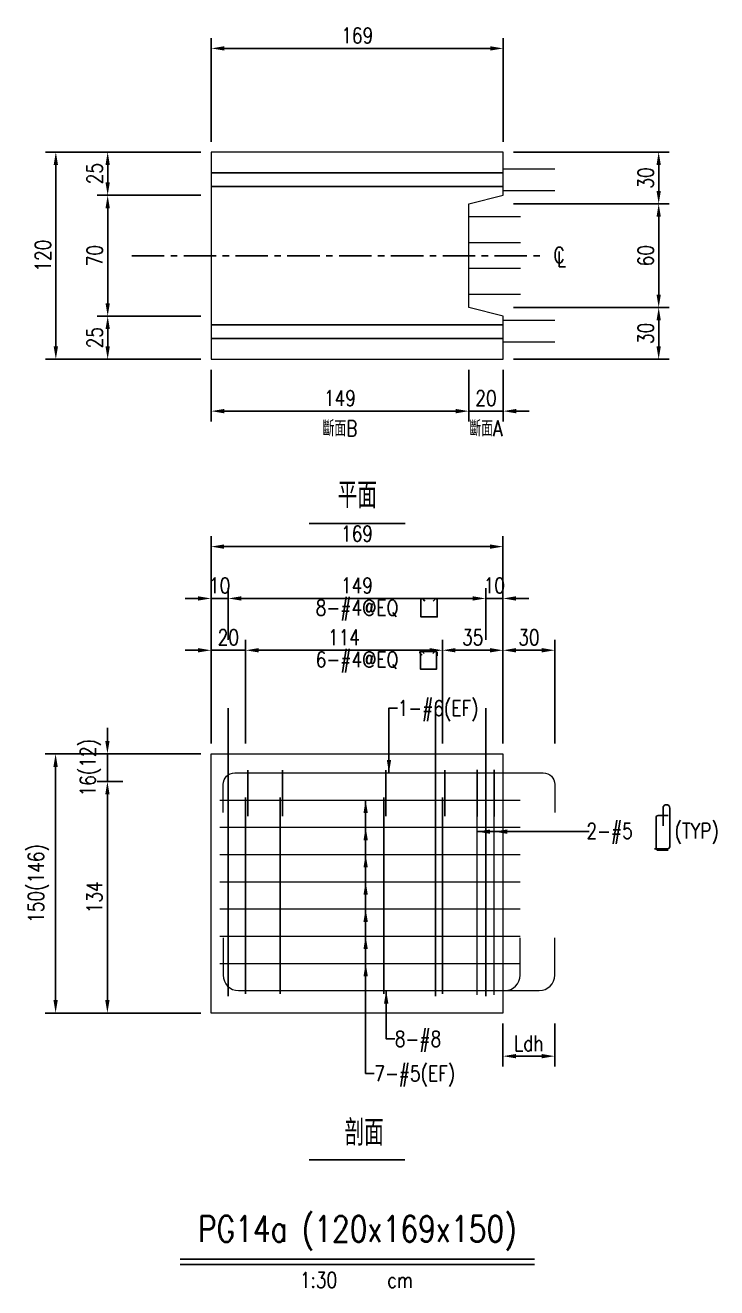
# Model space of a CAD drawing. Extents: x -4754 to 10419, y -19960 to 3841.
# Drawn here: x 5173 to 5573, y 1833 to 2564 of the extents above; entities that cross this region are included whole.
import ezdxf
from ezdxf.enums import TextEntityAlignment as Align

# ---------------------------------------------------------------- set-up
doc = ezdxf.new("R2010")
doc.units = 0
doc.header["$LTSCALE"] = 3
doc.linetypes.add('CENTER', pattern=[2, 1.25, -0.25, 0.25, -0.25])
doc.layers.get('0').update_dxf_attribs({"linetype": 'CONTINUOUS'})
doc.layers.add('HB_0', color=7, linetype='CONTINUOUS', transparency=0.5)
for name, color, linetype in [('HB_DIM', 1, 'CONTINUOUS'), ('HB_TXT_CTEXT', 2, 'CONTINUOUS'), ('鋼筋', 3, 'CONTINUOUS')]:
    doc.layers.add(name, color=color, linetype=linetype)
doc.styles.get("Standard").update_dxf_attribs({"font": 'ROMANS.shx', "width": 0.8, "bigfont": 'LCHINA.shx'})
doc.dimstyles.new('30', dxfattribs={"dimscale": 3, "dimtxt": 3, "dimasz": 2.5, "dimexe": 2, "dimexo": 2, "dimgap": 1, "dimtad": 1, "dimdsep": 46, "dimtxsty": 'Standard', "dimcen": 0, "dimclrd": 256, "dimclre": 256, "dimclrt": 2, "dimadec": 0, "dimazin": 0, "dimtfac": 1, "dimtix": 1, "dimtmove": 2, "dimatfit": 3, "dimfxl": 1, "dimtolj": 1, "dimtzin": 0, "dimarcsym": 0})

# ---------------------------------------------------------------- blocks, each defined once
blk = doc.blocks.new('beam_Topview')
at = {"layer": 'HB_TXT_CTEXT', "color": 4, "linetype": 'Continuous'}
blk.add_line((-27.76, 0), (27.76, 0), dxfattribs=at)
at = {"layer": 'HB_TXT_CTEXT', "color": 4, "linetype": 'Continuous', "width": 0.8}
blk.add_text('平面', height=15, rotation=360, dxfattribs=at).set_placement((0, 16.5), align=Align.MIDDLE)
blk = doc.blocks.new('beam_title')
at = {"layer": 'HB_TXT_CTEXT', "color": 3, "linetype": 'Continuous'}
blk.add_line((-102.52, 3), (102.52, 3), dxfattribs=at)
at = {"layer": 'HB_TXT_CTEXT', "color": 1, "linetype": 'Continuous'}
blk.add_line((-102.52, 0), (102.52, 0), dxfattribs=at)
at = {"color": 3, "linetype": 'Continuous', "width": 0.8}
blk.add_attdef('A', text='', height=15, dxfattribs=at).set_placement((0, 19.49), align=Align.MIDDLE)
at = {"color": 2, "linetype": 'Continuous', "width": 0.8}
for tag, p in [('1:30', (-22.44, -9)), ('CM', (24.84, -9))]:
    blk.add_attdef(tag, text='', height=9, dxfattribs=at).set_placement(p, align=Align.MIDDLE)
blk = doc.blocks.new('*D172')
at = {"layer": 'HB_DIM', "linetype": 'Continuous', "lineweight": -2}
for p, q in [((5280.22, 2496.95), (5280.22, 2556.95)), ((5287.72, 2550.95), (5441.72, 2550.95)), ((5449.22, 2496.95), (5449.22, 2556.95))]:
    blk.add_line(p, q, dxfattribs=at)
at = {"layer": 'HB_DIM'}
for points in [[(5287.72, 2552.2), (5287.72, 2549.7), (5280.22, 2550.95)], [(5441.72, 2549.7), (5441.72, 2552.2), (5449.22, 2550.95)]]:
    blk.add_solid(points, dxfattribs=at)
at = {"layer": 'HB_DIM', "color": 2, "linetype": 'Continuous', "insert": (5364.72, 2558.45), "char_height": 9, "attachment_point": 5, "rotation": 0}
blk.add_mtext('\\A1;169', dxfattribs=at)
blk = doc.blocks.new('*D173')
at = {"layer": 'HB_DIM', "linetype": 'Continuous', "lineweight": -2}
for p, q in [((5280.22, 2364.95), (5280.22, 2334.95)), ((5429.22, 2364.95), (5429.22, 2334.95)), ((5287.72, 2340.95), (5421.72, 2340.95))]:
    blk.add_line(p, q, dxfattribs=at)
at = {"layer": 'HB_DIM'}
for points in [[(5287.72, 2342.2), (5287.72, 2339.7), (5280.22, 2340.95)], [(5421.72, 2339.7), (5421.72, 2342.2), (5429.22, 2340.95)]]:
    blk.add_solid(points, dxfattribs=at)
at = {"layer": 'HB_DIM', "color": 2, "linetype": 'Continuous', "insert": (5354.72, 2348.45), "char_height": 9, "attachment_point": 5, "rotation": 0}
blk.add_mtext('\\A1;149', dxfattribs=at)
blk = doc.blocks.new('*D174')
at = {"layer": 'HB_DIM', "linetype": 'Continuous', "lineweight": -2}
for p, q in [((5429.22, 2364.95), (5429.22, 2334.95)), ((5449.22, 2364.95), (5449.22, 2334.95)), ((5421.72, 2340.95), (5414.22, 2340.95)), ((5429.22, 2340.95), (5449.22, 2340.95)), ((5456.72, 2340.95), (5464.22, 2340.95))]:
    blk.add_line(p, q, dxfattribs=at)
at = {"layer": 'HB_DIM'}
for points in [[(5421.72, 2339.7), (5421.72, 2342.2), (5429.22, 2340.95)], [(5456.72, 2342.2), (5456.72, 2339.7), (5449.22, 2340.95)]]:
    blk.add_solid(points, dxfattribs=at)
at = {"layer": 'HB_DIM', "color": 2, "linetype": 'Continuous', "insert": (5439.22, 2348.45), "char_height": 9, "attachment_point": 5, "rotation": 0}
blk.add_mtext('\\A1;20', dxfattribs=at)
blk = doc.blocks.new('*D175')
at = {"layer": 'HB_DIM', "linetype": 'Continuous', "lineweight": -2}
for p, q in [((5274.22, 2490.95), (5184.22, 2490.95)), ((5190.22, 2483.45), (5190.22, 2378.45)), ((5274.22, 2370.95), (5184.22, 2370.95))]:
    blk.add_line(p, q, dxfattribs=at)
at = {"layer": 'HB_DIM'}
for points in [[(5191.47, 2483.45), (5188.97, 2483.45), (5190.22, 2490.95)], [(5188.97, 2378.45), (5191.47, 2378.45), (5190.22, 2370.95)]]:
    blk.add_solid(points, dxfattribs=at)
at = {"layer": 'HB_DIM', "color": 2, "linetype": 'Continuous', "insert": (5182.72, 2430.95), "char_height": 9, "attachment_point": 5, "rotation": 90}
blk.add_mtext('\\A1;120', dxfattribs=at)
blk = doc.blocks.new('*D176')
at = {"layer": 'HB_DIM', "linetype": 'Continuous', "lineweight": -2}
for p, q in [((5274.22, 2490.95), (5214.22, 2490.95)), ((5220.22, 2483.45), (5220.22, 2473.45)), ((5274.22, 2465.95), (5214.22, 2465.95))]:
    blk.add_line(p, q, dxfattribs=at)
at = {"layer": 'HB_DIM'}
for points in [[(5221.47, 2483.45), (5218.97, 2483.45), (5220.22, 2490.95)], [(5218.97, 2473.45), (5221.47, 2473.45), (5220.22, 2465.95)]]:
    blk.add_solid(points, dxfattribs=at)
at = {"layer": 'HB_DIM', "color": 2, "linetype": 'Continuous', "insert": (5212.72, 2478.45), "char_height": 9, "attachment_point": 5, "rotation": 90}
blk.add_mtext('\\A1;25', dxfattribs=at)
blk = doc.blocks.new('*D177')
at = {"layer": 'HB_DIM', "linetype": 'Continuous', "lineweight": -2}
for p, q in [((5274.22, 2465.95), (5214.22, 2465.95)), ((5220.22, 2458.45), (5220.22, 2403.45)), ((5274.22, 2395.95), (5214.22, 2395.95))]:
    blk.add_line(p, q, dxfattribs=at)
at = {"layer": 'HB_DIM'}
for points in [[(5221.47, 2458.45), (5218.97, 2458.45), (5220.22, 2465.95)], [(5218.97, 2403.45), (5221.47, 2403.45), (5220.22, 2395.95)]]:
    blk.add_solid(points, dxfattribs=at)
at = {"layer": 'HB_DIM', "color": 2, "linetype": 'Continuous', "insert": (5212.72, 2430.95), "char_height": 9, "attachment_point": 5, "rotation": 90}
blk.add_mtext('\\A1;70', dxfattribs=at)
blk = doc.blocks.new('*D178')
at = {"layer": 'HB_DIM', "linetype": 'Continuous', "lineweight": -2}
for p, q in [((5274.22, 2395.95), (5214.22, 2395.95)), ((5220.22, 2388.45), (5220.22, 2378.45)), ((5274.22, 2370.95), (5214.22, 2370.95))]:
    blk.add_line(p, q, dxfattribs=at)
at = {"layer": 'HB_DIM'}
for points in [[(5221.47, 2388.45), (5218.97, 2388.45), (5220.22, 2395.95)], [(5218.97, 2378.45), (5221.47, 2378.45), (5220.22, 2370.95)]]:
    blk.add_solid(points, dxfattribs=at)
at = {"layer": 'HB_DIM', "color": 2, "linetype": 'Continuous', "insert": (5212.72, 2383.45), "char_height": 9, "attachment_point": 5, "rotation": 90}
blk.add_mtext('\\A1;25', dxfattribs=at)
blk = doc.blocks.new('*D179')
at = {"layer": 'HB_DIM', "linetype": 'Continuous', "lineweight": -2}
for p, q in [((5455.22, 2490.95), (5545.22, 2490.95)), ((5539.22, 2483.45), (5539.22, 2468.45)), ((5455.22, 2460.95), (5545.22, 2460.95))]:
    blk.add_line(p, q, dxfattribs=at)
at = {"layer": 'HB_DIM'}
for points in [[(5540.47, 2483.45), (5537.97, 2483.45), (5539.22, 2490.95)], [(5537.97, 2468.45), (5540.47, 2468.45), (5539.22, 2460.95)]]:
    blk.add_solid(points, dxfattribs=at)
at = {"layer": 'HB_DIM', "color": 2, "linetype": 'Continuous', "insert": (5531.72, 2475.95), "char_height": 9, "attachment_point": 5, "rotation": 90}
blk.add_mtext('\\A1;30', dxfattribs=at)
blk = doc.blocks.new('*D180')
at = {"layer": 'HB_DIM', "linetype": 'Continuous', "lineweight": -2}
for p, q in [((5455.22, 2460.95), (5545.22, 2460.95)), ((5539.22, 2453.45), (5539.22, 2408.45)), ((5455.22, 2400.95), (5545.22, 2400.95))]:
    blk.add_line(p, q, dxfattribs=at)
at = {"layer": 'HB_DIM'}
for points in [[(5540.47, 2453.45), (5537.97, 2453.45), (5539.22, 2460.95)], [(5537.97, 2408.45), (5540.47, 2408.45), (5539.22, 2400.95)]]:
    blk.add_solid(points, dxfattribs=at)
at = {"layer": 'HB_DIM', "color": 2, "linetype": 'Continuous', "insert": (5531.72, 2430.95), "char_height": 9, "attachment_point": 5, "rotation": 90}
blk.add_mtext('\\A1;60', dxfattribs=at)
blk = doc.blocks.new('*D181')
at = {"layer": 'HB_DIM', "linetype": 'Continuous', "lineweight": -2}
for p, q in [((5455.22, 2400.95), (5545.22, 2400.95)), ((5539.22, 2393.45), (5539.22, 2378.45)), ((5455.22, 2370.95), (5545.22, 2370.95))]:
    blk.add_line(p, q, dxfattribs=at)
at = {"layer": 'HB_DIM'}
for points in [[(5540.47, 2393.45), (5537.97, 2393.45), (5539.22, 2400.95)], [(5537.97, 2378.45), (5540.47, 2378.45), (5539.22, 2370.95)]]:
    blk.add_solid(points, dxfattribs=at)
at = {"layer": 'HB_DIM', "color": 2, "linetype": 'Continuous', "insert": (5531.72, 2385.95), "char_height": 9, "attachment_point": 5, "rotation": 90}
blk.add_mtext('\\A1;30', dxfattribs=at)
blk = doc.blocks.new('cl')
at = {"layer": 'HB_TXT_CTEXT', "linetype": 'Continuous', "width": 0.8}
for s, p in [('C', (-0.18, 0.11)), ('L', (0.23, -0.56))]:
    blk.add_text(s, height=2.5, dxfattribs=at).set_placement(p, align=Align.MIDDLE)
blk = doc.blocks.new('beam_SectionSide')
at = {"layer": 'HB_TXT_CTEXT', "color": 4, "linetype": 'Continuous'}
blk.add_line((-27.76, 0), (27.76, 0), dxfattribs=at)
at = {"layer": 'HB_TXT_CTEXT', "color": 4, "linetype": 'Continuous', "width": 0.8}
blk.add_text(' 剖面', height=15, rotation=360, dxfattribs=at).set_placement((0, 16.5), align=Align.MIDDLE)
blk = doc.blocks.new('rebar_arrowD')
at = {"color": 1, "linetype": 'Continuous'}
blk.add_solid([(-1.25, -7.5), (0, 0), (1.25, -7.5)], dxfattribs=at)
blk = doc.blocks.new('*D407')
at = {"layer": 'HB_DIM', "linetype": 'Continuous', "lineweight": -2}
for p, q in [((5449.07, 1986.51), (5449.07, 1961.51)), ((5479.01, 1986.51), (5479.01, 1961.51)), ((5471.51, 1967.51), (5456.57, 1967.51))]:
    blk.add_line(p, q, dxfattribs=at)
at = {"layer": 'HB_DIM'}
for points in [[(5456.57, 1968.76), (5456.57, 1966.26), (5449.07, 1967.51)], [(5471.51, 1966.26), (5471.51, 1968.76), (5479.01, 1967.51)]]:
    blk.add_solid(points, dxfattribs=at)
at = {"layer": 'HB_DIM', "color": 2, "linetype": 'Continuous', "insert": (5464.04, 1975.01), "char_height": 9, "attachment_point": 5, "rotation": 0}
blk.add_mtext('\\A1;Ldh', dxfattribs=at)
blk = doc.blocks.new('rebar_arrowU')
at = {"color": 1, "linetype": 'Continuous'}
blk.add_solid([(-1.25, -7.5), (0, 0), (1.25, -7.5)], dxfattribs=at)
blk = doc.blocks.new('rebar_arrowL')
at = {"color": 1, "linetype": 'Continuous', "extrusion": (0, 0, -1)}
blk.add_solid([(-7.5, 1.25), (0, 0), (-7.5, -1.25)], dxfattribs=at)
blk = doc.blocks.new('rebar_2Tie_180_90')
at = {"layer": 'HB_TXT_CTEXT', "linetype": 'Continuous'}
for points in [[(46.52, -8.69), (46.52, 13.68, 1), (42.68, 13.68), (42.68, 3.28)], [(45.67, 9.28), (39.8, 9.28, 0.414214), (38.6, 8.08), (38.6, -9.57)], [(46.52, -8.69, -0.414214), (45.32, -9.89), (37.81, -9.89)], [(38.6, -9.57, 0.414214), (39.8, -10.77), (45.67, -10.77)]]:
    blk.add_lwpolyline(points, format="xyb", dxfattribs=at)
at = {"color": 2, "linetype": 'Continuous', "width": 0.8}
for tag, p in [('2-D16', (-1.67, 0.43)), ('(TYP)', (49.39, 0.45))]:
    blk.add_attdef(tag, text='', height=9, dxfattribs=at).set_placement(p, align=Align.MIDDLE_LEFT)
blk = doc.blocks.new('*D408')
at = {"layer": 'HB_DIM', "linetype": 'Continuous', "lineweight": -2}
for p, q in [((5280.07, 2148.51), (5280.07, 2268.51)), ((5449.07, 2148.51), (5449.07, 2268.51)), ((5287.57, 2262.51), (5441.57, 2262.51))]:
    blk.add_line(p, q, dxfattribs=at)
at = {"layer": 'HB_DIM'}
for points in [[(5287.57, 2263.76), (5287.57, 2261.26), (5280.07, 2262.51)], [(5441.57, 2261.26), (5441.57, 2263.76), (5449.07, 2262.51)]]:
    blk.add_solid(points, dxfattribs=at)
at = {"layer": 'HB_DIM', "color": 2, "linetype": 'Continuous', "insert": (5364.57, 2270.01), "char_height": 9, "attachment_point": 5, "rotation": 0}
blk.add_mtext('\\A1;169', dxfattribs=at)
blk = doc.blocks.new('*D409')
at = {"layer": 'HB_DIM', "linetype": 'Continuous', "lineweight": -2}
for p, q in [((5280.07, 2208.51), (5280.07, 2238.51)), ((5290.07, 2208.51), (5290.07, 2238.51)), ((5272.57, 2232.51), (5265.07, 2232.51)), ((5280.07, 2232.51), (5290.07, 2232.51)), ((5297.57, 2232.51), (5305.07, 2232.51))]:
    blk.add_line(p, q, dxfattribs=at)
at = {"layer": 'HB_DIM'}
for points in [[(5272.57, 2231.26), (5272.57, 2233.76), (5280.07, 2232.51)], [(5297.57, 2233.76), (5297.57, 2231.26), (5290.07, 2232.51)]]:
    blk.add_solid(points, dxfattribs=at)
at = {"layer": 'HB_DIM', "color": 2, "linetype": 'Continuous', "insert": (5285.07, 2240.01), "char_height": 9, "attachment_point": 5, "rotation": 0}
blk.add_mtext('\\A1;10', dxfattribs=at)
blk = doc.blocks.new('*D410')
at = {"layer": 'HB_DIM', "linetype": 'Continuous', "lineweight": -2}
for p, q in [((5290.07, 2208.51), (5290.07, 2238.51)), ((5439.07, 2208.51), (5439.07, 2238.51)), ((5297.57, 2232.51), (5431.57, 2232.51))]:
    blk.add_line(p, q, dxfattribs=at)
at = {"layer": 'HB_DIM'}
for points in [[(5297.57, 2233.76), (5297.57, 2231.26), (5290.07, 2232.51)], [(5431.57, 2231.26), (5431.57, 2233.76), (5439.07, 2232.51)]]:
    blk.add_solid(points, dxfattribs=at)
at = {"layer": 'HB_DIM', "color": 2, "linetype": 'Continuous', "insert": (5364.57, 2240.01), "char_height": 9, "attachment_point": 5, "rotation": 0}
blk.add_mtext('\\A1;149', dxfattribs=at)
blk = doc.blocks.new('*D411')
at = {"layer": 'HB_DIM', "linetype": 'Continuous', "lineweight": -2}
for p, q in [((5439.07, 2208.51), (5439.07, 2238.51)), ((5449.07, 2208.51), (5449.07, 2238.51)), ((5431.57, 2232.51), (5424.07, 2232.51)), ((5439.07, 2232.51), (5449.07, 2232.51)), ((5456.57, 2232.51), (5464.07, 2232.51))]:
    blk.add_line(p, q, dxfattribs=at)
at = {"layer": 'HB_DIM'}
for points in [[(5431.57, 2231.26), (5431.57, 2233.76), (5439.07, 2232.51)], [(5456.57, 2233.76), (5456.57, 2231.26), (5449.07, 2232.51)]]:
    blk.add_solid(points, dxfattribs=at)
at = {"layer": 'HB_DIM', "color": 2, "linetype": 'Continuous', "insert": (5444.07, 2240.01), "char_height": 9, "attachment_point": 5, "rotation": 0}
blk.add_mtext('\\A1;10', dxfattribs=at)
blk = doc.blocks.new('*D412')
at = {"layer": 'HB_DIM', "linetype": 'Continuous', "lineweight": -2}
for p, q in [((5280.07, 2148.51), (5280.07, 2208.51)), ((5300.07, 2148.51), (5300.07, 2208.51)), ((5272.57, 2202.51), (5265.07, 2202.51)), ((5280.07, 2202.51), (5300.07, 2202.51)), ((5307.57, 2202.51), (5315.07, 2202.51))]:
    blk.add_line(p, q, dxfattribs=at)
at = {"layer": 'HB_DIM'}
for points in [[(5272.57, 2201.26), (5272.57, 2203.76), (5280.07, 2202.51)], [(5307.57, 2203.76), (5307.57, 2201.26), (5300.07, 2202.51)]]:
    blk.add_solid(points, dxfattribs=at)
at = {"layer": 'HB_DIM', "color": 2, "linetype": 'Continuous', "insert": (5290.07, 2210.01), "char_height": 9, "attachment_point": 5, "rotation": 0}
blk.add_mtext('\\A1;20', dxfattribs=at)
blk = doc.blocks.new('*D413')
at = {"layer": 'HB_DIM', "linetype": 'Continuous', "lineweight": -2}
for p, q in [((5300.07, 2148.51), (5300.07, 2208.51)), ((5414.07, 2148.51), (5414.07, 2208.51)), ((5307.57, 2202.51), (5406.57, 2202.51))]:
    blk.add_line(p, q, dxfattribs=at)
at = {"layer": 'HB_DIM'}
for points in [[(5307.57, 2203.76), (5307.57, 2201.26), (5300.07, 2202.51)], [(5406.57, 2201.26), (5406.57, 2203.76), (5414.07, 2202.51)]]:
    blk.add_solid(points, dxfattribs=at)
at = {"layer": 'HB_DIM', "color": 2, "linetype": 'Continuous', "insert": (5357.07, 2210.01), "char_height": 9, "attachment_point": 5, "rotation": 0}
blk.add_mtext('\\A1;114', dxfattribs=at)
blk = doc.blocks.new('*D414')
at = {"layer": 'HB_DIM', "linetype": 'Continuous', "lineweight": -2}
for p, q in [((5414.07, 2148.51), (5414.07, 2208.51)), ((5449.07, 2148.51), (5449.07, 2208.51)), ((5421.57, 2202.51), (5441.57, 2202.51))]:
    blk.add_line(p, q, dxfattribs=at)
at = {"layer": 'HB_DIM'}
for points in [[(5421.57, 2203.76), (5421.57, 2201.26), (5414.07, 2202.51)], [(5441.57, 2201.26), (5441.57, 2203.76), (5449.07, 2202.51)]]:
    blk.add_solid(points, dxfattribs=at)
at = {"layer": 'HB_DIM', "color": 2, "linetype": 'Continuous', "insert": (5431.57, 2210.01), "char_height": 9, "attachment_point": 5, "rotation": 0}
blk.add_mtext('\\A1;35', dxfattribs=at)
blk = doc.blocks.new('*D415')
at = {"layer": 'HB_DIM', "linetype": 'Continuous', "lineweight": -2}
for p, q in [((5449.07, 2148.51), (5449.07, 2208.51)), ((5479.07, 2148.51), (5479.07, 2208.51)), ((5456.57, 2202.51), (5471.57, 2202.51))]:
    blk.add_line(p, q, dxfattribs=at)
at = {"layer": 'HB_DIM'}
for points in [[(5456.57, 2203.76), (5456.57, 2201.26), (5449.07, 2202.51)], [(5471.57, 2201.26), (5471.57, 2203.76), (5479.07, 2202.51)]]:
    blk.add_solid(points, dxfattribs=at)
at = {"layer": 'HB_DIM', "color": 2, "linetype": 'Continuous', "insert": (5464.07, 2210.01), "char_height": 9, "attachment_point": 5, "rotation": 0}
blk.add_mtext('\\A1;30', dxfattribs=at)
blk = doc.blocks.new('*D416')
at = {"layer": 'HB_DIM', "linetype": 'Continuous', "lineweight": -2}
for p, q in [((5274.07, 2142.51), (5184.07, 2142.51)), ((5190.07, 2135.01), (5190.07, 2000.01)), ((5274.07, 1992.51), (5184.07, 1992.51))]:
    blk.add_line(p, q, dxfattribs=at)
at = {"layer": 'HB_DIM'}
for points in [[(5191.32, 2135.01), (5188.82, 2135.01), (5190.07, 2142.51)], [(5188.82, 2000.01), (5191.32, 2000.01), (5190.07, 1992.51)]]:
    blk.add_solid(points, dxfattribs=at)
at = {"layer": 'HB_DIM', "color": 2, "linetype": 'Continuous', "insert": (5180.22, 2067.51), "char_height": 9, "attachment_point": 5, "rotation": 90}
blk.add_mtext('\\A1;150(146)', dxfattribs=at)
blk = doc.blocks.new('*D417')
at = {"layer": 'HB_DIM', "linetype": 'Continuous', "lineweight": -2}
for p, q in [((5220.07, 2150.01), (5220.07, 2157.51)), ((5274.07, 2142.51), (5214.07, 2142.51)), ((5220.07, 2142.51), (5220.07, 2126.51)), ((5229.07, 2126.51), (5214.07, 2126.51)), ((5220.07, 2119.01), (5220.07, 2111.51))]:
    blk.add_line(p, q, dxfattribs=at)
at = {"layer": 'HB_DIM'}
for points in [[(5218.82, 2150.01), (5221.32, 2150.01), (5220.07, 2142.51)], [(5221.32, 2119.01), (5218.82, 2119.01), (5220.07, 2126.51)]]:
    blk.add_solid(points, dxfattribs=at)
at = {"layer": 'HB_DIM', "color": 2, "linetype": 'Continuous', "insert": (5210.22, 2134.51), "char_height": 9, "attachment_point": 5, "rotation": 90}
blk.add_mtext('\\A1;16(12)', dxfattribs=at)
blk = doc.blocks.new('*D418')
at = {"layer": 'HB_DIM', "linetype": 'Continuous', "lineweight": -2}
for p, q in [((5229.07, 2126.51), (5214.07, 2126.51)), ((5220.07, 2119.01), (5220.07, 2000.01)), ((5274.07, 1992.51), (5214.07, 1992.51))]:
    blk.add_line(p, q, dxfattribs=at)
at = {"layer": 'HB_DIM'}
for points in [[(5221.32, 2119.01), (5218.82, 2119.01), (5220.07, 2126.51)], [(5218.82, 2000.01), (5221.32, 2000.01), (5220.07, 1992.51)]]:
    blk.add_solid(points, dxfattribs=at)
at = {"layer": 'HB_DIM', "color": 2, "linetype": 'Continuous', "insert": (5212.57, 2059.51), "char_height": 9, "attachment_point": 5, "rotation": 90}
blk.add_mtext('\\A1;134', dxfattribs=at)
blk = doc.blocks.new('dim_rebar_HoopU')
at = {"linetype": 'Continuous'}
blk.add_lwpolyline([(44.17, 4.47), (45.41, 5.71, -0.668179), (46.47, 5.27), (46.47, -4.68), (37.02, -4.68), (37.02, 5.27, -0.668179), (38.09, 5.71), (39.33, 4.47)], format="xyb", dxfattribs=at)
at = {"linetype": 'Continuous', "width": 0.8}
blk.add_attdef('25-D13@EQ', text='', height=9, dxfattribs=at).set_placement((0, 0), align=Align.MIDDLE)
blk = doc.blocks.new('dim_rebar_HoopUwithTie')
at = {"linetype": 'Continuous'}
for points in [[(37.71, 3.13), (36.52, 4.32, -0.668179), (36.95, 5.34), (45.82, 5.34, -0.414214), (46.42, 4.74), (46.42, 2.79)], [(43.88, 4.04), (45.07, 5.23, -0.668179), (46.09, 4.81), (46.09, -4.89), (36.68, -4.89), (36.68, 4.81, -0.668179), (37.71, 5.23), (38.89, 4.04)]]:
    blk.add_lwpolyline(points, format="xyb", dxfattribs=at)
at = {"linetype": 'Continuous', "width": 0.8}
blk.add_attdef('22-D13@EQ', text='', height=9, dxfattribs=at).set_placement((0, 0), align=Align.MIDDLE)

msp = doc.modelspace()

# ---------------------------------------------------------------- linework, layer by layer
at = {"layer": 'HB_0', "lineweight": 5}
for p, q in [((5429.223, 2490.95, 146), (5280.223, 2490.95, 146)), ((5280.223, 2490.95, 146), (5280.223, 2478.95, 146)), ((5449.223, 2490.95, 146), (5429.223, 2490.95, 146)), ((5449.223, 2478.95, 146), (5449.223, 2490.95, 146)), ((5429.223, 2478.95, 146), (5280.223, 2478.95, 146)), ((5280.223, 2478.95, 146), (5280.223, 2470.95, 134)), ((5280.223, 2478.95, 146), (5429.223, 2478.95, 146)), ((5449.223, 2478.95, 146), (5429.223, 2478.95, 146)), ((5429.223, 2478.95, 146), (5449.223, 2478.95, 146)), ((5449.223, 2470.95, 134), (5449.223, 2478.95, 146)), ((5280.223, 2470.95, 134), (5429.223, 2470.95, 134)), ((5429.223, 2470.95, 134), (5280.223, 2470.95, 134)), ((5280.223, 2470.95, 134), (5280.223, 2390.95, 134)), ((5449.223, 2470.95, 134), (5429.223, 2470.95, 134)), ((5429.223, 2470.95, 134), (5449.223, 2470.95, 134)), ((5449.223, 2465.95, 134), (5449.223, 2470.95, 134)), ((5429.223, 2460.95, 134), (5449.223, 2465.95, 134)), ((5429.223, 2400.95, 134), (5429.223, 2460.95, 134)), ((5449.223, 2395.95, 134), (5429.223, 2400.95, 134)), ((5429.223, 2390.95, 134), (5280.223, 2390.95, 134)), ((5280.223, 2390.95, 134), (5280.223, 2382.95, 150)), ((5280.223, 2390.95, 134), (5429.223, 2390.95, 134)), ((5429.223, 2390.95, 134), (5449.223, 2390.95, 134)), ((5449.223, 2390.95, 134), (5429.223, 2390.95, 134)), ((5449.223, 2390.95, 134), (5449.223, 2395.95, 134)), ((5449.223, 2382.95, 150), (5449.223, 2390.95, 134)), ((5429.223, 2382.95, 150), (5280.223, 2382.95, 150)), ((5280.223, 2382.95, 150), (5280.223, 2370.95, 150)), ((5280.223, 2382.95, 150), (5429.223, 2382.95, 150)), ((5429.223, 2382.95, 150), (5449.223, 2382.95, 150)), ((5449.223, 2382.95, 150), (5429.223, 2382.95, 150)), ((5449.223, 2370.95, 150), (5449.223, 2382.95, 150)), ((5280.223, 2370.95, 150), (5429.223, 2370.95, 150)), ((5429.223, 2370.95, 150), (5449.223, 2370.95, 150)), ((5280.073, 2142.507), (5429.073, 2142.507)), ((5280.073, 2126.507, -8), (5280.073, 2142.507)), ((5429.073, 2142.507), (5449.073, 2142.507)), ((5449.073, 2142.507), (5449.073, 2126.507, -8)), ((5280.073, 1992.507, -108), (5280.073, 2138.507, -108)), ((5449.073, 2138.507, -108), (5449.073, 1992.507, -108)), ((5449.073, 2126.507, -13), (5449.073, 1992.507, -13)), ((5429.073, 1992.507, -108), (5280.073, 1992.507, -108)), ((5449.073, 1992.507, -108), (5429.073, 1992.507, -108)), ((5449.073, 1992.507, -13), (5429.073, 1992.507, -18))]:
    msp.add_line(p, q, dxfattribs=at)
at = {"layer": 'HB_0', "color": 1, "linetype": 'CENTER', "ltscale": 5}
msp.add_lwpolyline([(5234.223, 2430.95), (5472.223, 2430.95)], dxfattribs=at)
at = {"layer": 'HB_TXT_CTEXT', "color": 1, "linetype": 'Continuous'}
for points in [[(5383.073, 2131.507), (5383.073, 2139.007), (5383.073, 2169.007), (5388.073, 2169.007)], [(5369.573, 2115.757), (5369.573, 2021.257), (5369.573, 1957.507), (5374.573, 1957.507)], [(5434.073, 2097.507), (5444.073, 2097.507), (5499.073, 2097.507)], [(5381.473, 2005.507), (5381.473, 1992.507), (5381.473, 1977.507), (5386.473, 1977.507)]]:
    msp.add_lwpolyline(points, dxfattribs=at)
at = {"layer": '鋼筋', "lineweight": 5}
for p, q in [((5479.16, 2480.95, 21.89), (5449.223, 2480.95, 21.89)), ((5479.16, 2468.45, 21.89), (5449.223, 2468.45, 21.89)), ((5459.16, 2453.45, 21.89), (5429.223, 2453.45, 21.89)), ((5459.16, 2438.45, 21.89), (5429.223, 2438.45, 21.89)), ((5459.16, 2423.45, 21.89), (5429.223, 2423.45, 21.89)), ((5459.16, 2408.45, 21.89), (5429.223, 2408.45, 21.89)), ((5479.16, 2393.45, 21.89), (5449.223, 2393.45, 21.89)), ((5479.16, 2380.95, 21.89), (5449.223, 2380.95, 21.89)), ((5290.073, 2158.142, -81.055), (5290.073, 2165.762, -81.055)), ((5290.073, 2165.762, -87.405), (5290.073, 2005.507, -87.405)), ((5290.073, 2005.507, -8.595), (5290.073, 2165.762, -8.595)), ((5290.073, 2165.762, -14.945), (5290.073, 2158.142, -14.945)), ((5410.073, 2158.142, -81.055), (5410.073, 2165.762, -81.055)), ((5410.073, 2165.762, -87.405), (5410.073, 2005.507, -87.405)), ((5410.073, 2005.507, -8.595), (5410.073, 2165.762, -8.595)), ((5410.073, 2165.762, -14.945), (5410.073, 2158.142, -14.945)), ((5439.073, 2158.142, -81.055), (5439.073, 2165.762, -81.055)), ((5439.073, 2165.762, -87.405), (5439.073, 2005.507, -87.405)), ((5439.073, 2005.507, -8.595), (5439.073, 2165.762, -8.595)), ((5439.073, 2165.762, -14.945), (5439.073, 2158.142, -14.945)), ((5293.758, 2131.507, -98), (5472.388, 2131.507, -98)), ((5301.343, 2106.51, -94.83), (5301.343, 2129.922, -94.83)), ((5301.343, 2129.922, -101.18), (5301.343, 2106.51, -101.18)), ((5321.343, 2106.51, -94.83), (5321.343, 2129.922, -94.83)), ((5321.343, 2129.922, -101.18), (5321.343, 2106.51, -101.18)), ((5381.343, 2106.51, -94.83), (5381.343, 2129.922, -94.83)), ((5381.343, 2129.922, -101.18), (5381.343, 2106.51, -101.18)), ((5415.343, 2106.51, -94.83), (5415.343, 2129.922, -94.83)), ((5415.343, 2129.922, -101.18), (5415.343, 2106.51, -101.18)), ((5434.073, 2007.02, -102.13), (5434.073, 2129.282, -102.13)), ((5434.073, 2129.282, -94.18), (5434.073, 2106.27, -94.18)), ((5444.073, 2007.02, -102.13), (5444.073, 2129.282, -102.13)), ((5444.073, 2129.282, -94.18), (5444.073, 2106.27, -94.18)), ((5287.073, 2108.587, -98), (5287.073, 2124.822, -98)), ((5479.073, 2124.822, -98), (5479.073, 2108.587, -98)), ((5285.073, 2115.757, -98), (5459.073, 2115.757, -98)), ((5300.073, 2106.392, -93.555), (5300.073, 2114.012, -93.555)), ((5300.073, 2114.012, -99.905), (5300.073, 2006.777, -99.905)), ((5300.073, 2006.777, 3.905), (5300.073, 2114.012, 3.905)), ((5300.073, 2114.012, -2.445), (5300.073, 2106.392, -2.445)), ((5320.073, 2106.392, -93.555), (5320.073, 2114.012, -93.555)), ((5320.073, 2114.012, -99.905), (5320.073, 2006.777, -99.905)), ((5320.073, 2006.777, 3.905), (5320.073, 2114.012, 3.905)), ((5320.073, 2114.012, -2.445), (5320.073, 2106.392, -2.445)), ((5380.073, 2106.392, -93.555), (5380.073, 2114.012, -93.555)), ((5380.073, 2114.012, -99.905), (5380.073, 2006.777, -99.905)), ((5380.073, 2006.777, 3.905), (5380.073, 2114.012, 3.905)), ((5380.073, 2114.012, -2.445), (5380.073, 2106.392, -2.445)), ((5414.073, 2106.392, -93.555), (5414.073, 2114.012, -93.555)), ((5414.073, 2114.012, -99.905), (5414.073, 2006.777, -99.905)), ((5414.073, 2006.777, 3.905), (5414.073, 2114.012, 3.905)), ((5414.073, 2114.012, -2.445), (5414.073, 2106.392, -2.445)), ((5285.073, 2100.007, -98), (5459.073, 2100.007, -98)), ((5285.073, 2084.257, -98), (5459.073, 2084.257, -98)), ((5285.073, 2068.507, -98), (5459.073, 2068.507, -98)), ((5285.073, 2052.757, -98), (5459.073, 2052.757, -98)), ((5285.073, 2037.007, -98), (5459.073, 2037.007, -98)), ((5287.073, 2035.987, -98), (5287.073, 2014.397, -98)), ((5287.073, 2035.987, -85.5), (5287.073, 2014.397, -85.5)), ((5287.073, 2035.987, -70.5), (5287.073, 2014.397, -70.5)), ((5287.073, 2035.987, -55.5), (5287.073, 2014.397, -55.5)), ((5459.01, 2014.397, -70.5), (5459.01, 2035.987, -70.5)), ((5459.01, 2014.397, -55.5), (5459.01, 2035.987, -55.5)), ((5479.01, 2014.397, -98), (5479.01, 2035.987, -98)), ((5479.01, 2014.397, -85.5), (5479.01, 2035.987, -85.5)), ((5285.073, 2021.257, -98), (5459.073, 2021.257, -98)), ((5295.963, 2005.507, -98), (5470.12, 2005.507, -98)), ((5295.963, 2005.507, -85.5), (5470.12, 2005.507, -85.5)), ((5295.963, 2005.507, -70.5), (5450.12, 2005.507, -70.5)), ((5295.963, 2005.507, -55.5), (5450.12, 2005.507, -55.5)), ((5300.073, 2003.602, -96.73), (5300.073, 2003.602, 0.73)), ((5320.073, 2003.602, -96.73), (5320.073, 2003.602, 0.73)), ((5380.073, 2003.602, -96.73), (5380.073, 2003.602, 0.73)), ((5414.073, 2003.602, -96.73), (5414.073, 2003.602, 0.73)), ((5434.073, 2003.045, -88.615), (5434.073, 2003.045, -98.155)), ((5444.073, 2003.045, -88.615), (5444.073, 2003.045, -98.155)), ((5290.073, 2002.332, -84.23), (5290.073, 2002.332, -11.77)), ((5410.073, 2002.332, -84.23), (5410.073, 2002.332, -11.77)), ((5439.073, 2002.332, -84.23), (5439.073, 2002.332, -11.77))]:
    msp.add_line(p, q, dxfattribs=at)
at = {"layer": '鋼筋', "lineweight": 5, "extrusion": (-1, 2.44929e-16, 0)}
for centre, start, end in [((-2165.762, -84.23, -5290.073), 90, 270), ((-2165.762, -11.77, -5290.073), 90, 270), ((-2165.762, -84.23, -5410.073), 90, 270), ((-2165.762, -11.77, -5410.073), 90, 270), ((-2165.762, -84.23, -5439.073), 90, 270), ((-2165.762, -11.77, -5439.073), 90, 270), ((-2129.922, -98.005, -5301.343), 90, 270), ((-2129.922, -98.005, -5321.343), 90, 270), ((-2129.922, -98.005, -5381.343), 90, 270), ((-2129.922, -98.005, -5415.343), 90, 270), ((-2114.012, -96.73, -5300.073), 90, 270), ((-2114.012, 0.73, -5300.073), 90, 270), ((-2114.012, -96.73, -5320.073), 90, 270), ((-2114.012, 0.73, -5320.073), 90, 270), ((-2114.012, -96.73, -5380.073), 90, 270), ((-2114.012, 0.73, -5380.073), 90, 270), ((-2114.012, -96.73, -5414.073), 90, 270), ((-2114.012, 0.73, -5414.073), 90, 270), ((-2005.507, -84.23, -5290.073), 270, 0), ((-2005.507, -11.77, -5290.073), 0, 90), ((-2006.777, -96.73, -5300.073), 270, 0), ((-2006.777, 0.73, -5300.073), 0, 90), ((-2006.777, -96.73, -5320.073), 270, 0), ((-2006.777, 0.73, -5320.073), 0, 90), ((-2006.777, -96.73, -5380.073), 270, 0), ((-2006.777, 0.73, -5380.073), 0, 90), ((-2005.507, -84.23, -5410.073), 270, 0), ((-2005.507, -11.77, -5410.073), 0, 90), ((-2006.777, -96.73, -5414.073), 270, 0), ((-2006.777, 0.73, -5414.073), 0, 90), ((-2005.507, -84.23, -5439.073), 270, 0), ((-2005.507, -11.77, -5439.073), 0, 90)]:
    msp.add_arc(centre, 3.175, start, end, dxfattribs=at)
at = {"layer": '鋼筋', "lineweight": 5, "extrusion": (0, 0, -1)}
for centre, start, end in [((-5293.758, 2124.822, 98), 0, 90), ((-5472.388, 2124.822, 98), 90, 180)]:
    msp.add_arc(centre, 6.685, start, end, dxfattribs=at)
at = {"layer": '鋼筋', "lineweight": 5, "extrusion": (1, -2.44929e-16, 1.22465e-16)}
for centre, start, end in [((2129.282, -98.155, 5434.073), 270, 90), ((2129.282, -98.155, 5444.073), 270, 90), ((2007.02, -98.155, 5434.073), 180, 270), ((2007.02, -98.155, 5444.073), 180, 270)]:
    msp.add_arc(centre, 3.975, start, end, dxfattribs=at)
at = {"layer": '鋼筋', "lineweight": 5}
for centre, start, end in [((5295.963, 2014.397, -98), 180, 270), ((5295.963, 2014.397, -85.5), 180, 270), ((5295.963, 2014.397, -70.5), 180, 270), ((5295.963, 2014.397, -55.5), 180, 270), ((5450.12, 2014.397, -70.5), 270, 0), ((5450.12, 2014.397, -55.5), 270, 0), ((5470.12, 2014.397, -98), 270, 0), ((5470.12, 2014.397, -85.5), 270, 0)]:
    msp.add_arc(centre, 8.89, start, end, dxfattribs=at)

# ---------------------------------------------------------------- block references
at = {"layer": 'HB_0', "linetype": 'Continuous', "xscale": 3.6, "yscale": 3.6, "zscale": 3.6}
msp.add_blockref('cl', (5482.223, 2430.95, 150), dxfattribs=at)
at = {"layer": 'HB_TXT_CTEXT', "color": 0, "linetype": 'Continuous', "rotation": 360}
for name, p in [('beam_Topview', (5364.723, 2275.95)), ('beam_SectionSide', (5364.573, 1907.507))]:
    msp.add_blockref(name, p, dxfattribs=at)
at = {"layer": 'HB_TXT_CTEXT', "linetype": 'Continuous'}
for name, p, values in [('dim_rebar_HoopU', (5364.573, 2226.507, -108), {'25-D13@EQ': '8-#4@EQ'}), ('dim_rebar_HoopUwithTie', (5364.573, 2196.507, -108), {'22-D13@EQ': '6-#4@EQ'}), ('rebar_2Tie_180_90', (5499.073, 2097.507, -88.615), {'2-D16': '2-#5', '(TYP)': '(TYP)'})]:
    msp.add_blockref(name, p, dxfattribs=at).add_auto_attribs(values)
at = {"layer": 'HB_TXT_CTEXT', "linetype": 'Continuous', "rotation": 180}
msp.add_blockref('rebar_arrowD', (5383.073, 2131.507, -98), dxfattribs=at)
at = {"layer": 'HB_TXT_CTEXT', "linetype": 'Continuous'}
for name, p in [('rebar_arrowU', (5369.573, 2115.757, -98)), ('rebar_arrowU', (5369.573, 2100.007, -98)), ('rebar_arrowL', (5434.073, 2097.507, -88.615)), ('rebar_arrowL', (5444.073, 2097.507, -88.615)), ('rebar_arrowU', (5369.573, 2084.257, -98)), ('rebar_arrowU', (5369.573, 2068.507, -98)), ('rebar_arrowU', (5369.573, 2052.757, -98)), ('rebar_arrowU', (5369.573, 2037.007, -98)), ('rebar_arrowU', (5369.573, 2021.257, -98)), ('rebar_arrowU', (5381.473, 2005.507))]:
    msp.add_blockref(name, p, dxfattribs=at)
at = {"layer": 'HB_TXT_CTEXT', "color": 0, "linetype": 'Continuous', "rotation": 360}
msp.add_blockref('beam_title', (5364.723, 1846.95), dxfattribs=at).add_auto_attribs({'A': 'PG14a (120x169x150)', '1:30': '1:30', 'CM': 'cm'})

# ---------------------------------------------------------------- texts
at = {"layer": 'HB_TXT_CTEXT', "linetype": 'Continuous', "width": 0.8}
for s, p in [('斷面B', (5354.723, 2330.95)), ('斷面A', (5439.223, 2330.95))]:
    msp.add_text(s, height=9, dxfattribs=at).set_placement(p, align=Align.MIDDLE_CENTER)
for s, p in [('1-#6(EF)', (5388.073, 2169.007, -98)), ('8-#8', (5386.473, 1977.507)), ('7-#5(EF)', (5374.573, 1957.507, -98))]:
    msp.add_text(s, height=9, dxfattribs=at).set_placement(p, align=Align.MIDDLE_LEFT)

# ---------------------------------------------------------------- dimensions: what is measured, and where the dimension line sits
at = {"layer": 'HB_DIM', "linetype": 'Continuous'}
for base, p1, p2, angle, override, picture, middle in [((5449.223, 2550.95), (5280.223, 2490.95, 134), (5449.223, 2490.95, 134), 0, {"dimpost": '<>'}, '*D172', (5364.723, 2558.45)), ((5190.223, 2370.95), (5280.223, 2490.95, 134), (5280.223, 2370.95, 134), 90, {"dimtad": 4, "dimpost": '<>'}, '*D175', (5182.723, 2430.95)), ((5220.223, 2465.95), (5280.223, 2490.95, 134), (5280.223, 2465.95, 134), 90, {"dimtad": 4, "dimpost": '<>'}, '*D176', (5212.723, 2478.45)), ((5539.223, 2460.95), (5449.223, 2490.95, 134), (5449.223, 2460.95, 134), 90, {"dimtad": 4, "dimpost": '<>'}, '*D179', (5531.723, 2475.95)), ((5220.223, 2395.95), (5280.223, 2465.95, 134), (5280.223, 2395.95, 134), 90, {"dimtad": 4, "dimpost": '<>'}, '*D177', (5212.723, 2430.95)), ((5539.223, 2400.95), (5449.223, 2460.95, 134), (5449.223, 2400.95, 134), 90, {"dimtad": 4, "dimpost": '<>'}, '*D180', (5531.723, 2430.95)), ((5539.223, 2370.95), (5449.223, 2400.95, 134), (5449.223, 2370.95, 134), 90, {"dimtad": 4, "dimpost": '<>'}, '*D181', (5531.723, 2385.95)), ((5220.223, 2370.95), (5280.223, 2395.95, 134), (5280.223, 2370.95, 134), 90, {"dimtad": 4, "dimpost": '<>'}, '*D178', (5212.723, 2383.45)), ((5429.223, 2340.95), (5280.223, 2370.95, 134), (5429.223, 2370.95, 134), 0, {"dimpost": '<>'}, '*D173', (5354.723, 2348.45)), ((5449.223, 2340.95), (5429.223, 2370.95, 134), (5449.223, 2370.95, 134), 0, {"dimpost": '<>'}, '*D174', (5439.223, 2348.45)), ((5449.073, 2262.507), (5280.073, 2142.507, -108), (5449.073, 2142.507, -108), 0, {"dimpost": '<>'}, '*D408', (5364.573, 2270.007)), ((5290.073, 2232.507), (5280.073, 2202.507, -108), (5290.073, 2202.507, -108), 0, {"dimpost": '<>'}, '*D409', (5285.073, 2240.007)), ((5439.073, 2232.507), (5290.073, 2202.507, -108), (5439.073, 2202.507, -108), 0, {"dimpost": '<>'}, '*D410', (5364.573, 2240.007)), ((5449.073, 2232.507), (5439.073, 2202.507, -108), (5449.073, 2202.507, -108), 0, {"dimpost": '<>'}, '*D411', (5444.073, 2240.007)), ((5300.073, 2202.507), (5280.073, 2142.507, -108), (5300.073, 2142.507, -108), 0, {"dimpost": '<>'}, '*D412', (5290.073, 2210.007)), ((5414.073, 2202.507), (5300.073, 2142.507, -108), (5414.073, 2142.507, -108), 0, {"dimpost": '<>'}, '*D413', (5357.073, 2210.007)), ((5449.073, 2202.507), (5414.073, 2142.507, -108), (5449.073, 2142.507, -108), 0, {"dimpost": '<>'}, '*D414', (5431.573, 2210.007)), ((5479.073, 2202.507), (5449.073, 2142.507, -108), (5479.073, 2142.507, -108), 0, {"dimpost": '<>'}, '*D415', (5464.073, 2210.007)), ((5220.073, 1992.507), (5235.073, 2126.507, -108), (5280.073, 1992.507, -108), 90, {"dimtad": 4, "dimpost": '<>'}, '*D418', (5212.573, 2059.507))]:
    dim = msp.add_linear_dim(base=base, p1=p1, p2=p2, angle=angle, dimstyle='30', override=override, dxfattribs=at)
    dim.commit()
    dim.dimension.update_dxf_attribs({"geometry": picture, "text_midpoint": middle})
for base, p1, p2, angle, text, override, picture, middle in [((5220.073, 2126.507), (5280.073, 2142.507, -108), (5235.073, 2126.507, -108), 90, '<>(12)', {"dimtad": 4, "dimpost": '<>'}, '*D417', (5210.216, 2134.507)), ((5190.073, 1992.507), (5280.073, 2142.507, -108), (5280.073, 1992.507, -108), 90, '<>(146)', {"dimtad": 4, "dimpost": '<>'}, '*D416', (5180.216, 2067.507)), ((5449.073, 1967.507), (5479.01, 1992.507, -98), (5449.073, 1992.507, -108), 0, 'Ldh', {"dimpost": '<>'}, '*D407', (5464.042, 1975.007))]:
    dim = msp.add_linear_dim(base=base, p1=p1, p2=p2, angle=angle, text=text, dimstyle='30', override=override, dxfattribs=at)
    dim.commit()
    dim.dimension.update_dxf_attribs({"geometry": picture, "text_midpoint": middle})

doc.saveas('drawing.dxf')
